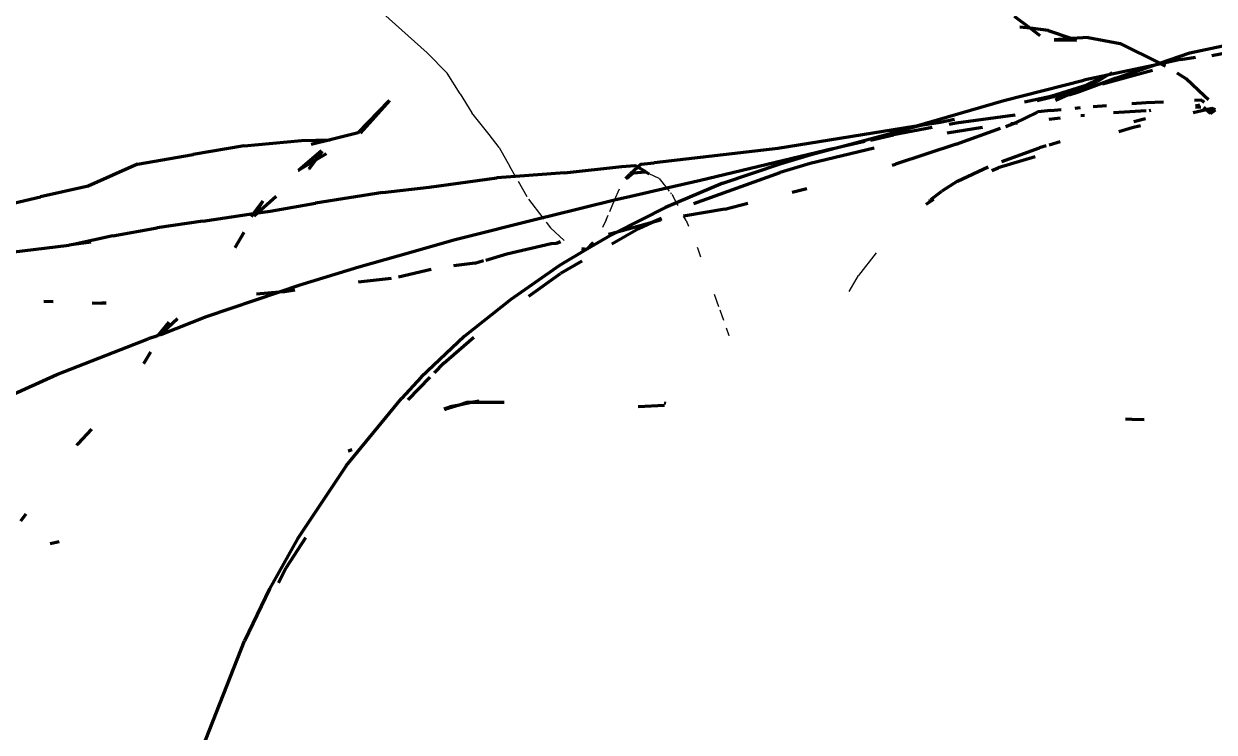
# Model space of a CAD drawing. Header units: millimetres. Extents: x 4307 to 31003, y 2809 to 20009.
# Drawn here: x 7259.7 to 7360, y 7163.8 to 7223.5 of the extents above; entities that cross this region are included whole.
import ezdxf

# ---------------------------------------------------------------- set-up
doc = ezdxf.new("R2010")
doc.units = ezdxf.units.MM
doc.layers.add('ProfileEdges', color=7, linetype='Continuous')

msp = doc.modelspace()

# ---------------------------------------------------------------- linework, layer by layer
for p, q in [((7289.44, 7224.91), (7293.69, 7221.07)), ((7295.38, 7219.37), (7293.69, 7221.07)), ((7296.48, 7217.63), (7295.38, 7219.37)), ((7296.48, 7217.63), (7297.48, 7216.02)), ((7298.94, 7214.19), (7297.48, 7216.02)), ((7299.77, 7213.08), (7298.94, 7214.19)), ((7299.77, 7213.08), (7300.66, 7211.49)), ((7301.15, 7210.65), (7300.66, 7211.49)), ((7301.2, 7210.56), (7301.15, 7210.65)), ((7313.26, 7210.47), (7312.41, 7210.88)), ((7313.26, 7210.47), (7313.9, 7209.66)), ((7302.14, 7208.92), (7301.39, 7210.22)), ((7309.5, 7208.64), (7309.92, 7209.61)), ((7313.9, 7209.66), (7314.09, 7209.42)), ((7302.25, 7208.74), (7303.46, 7207.15)), ((7309.1, 7207.7), (7309.5, 7208.64)), ((7314.2, 7209.29), (7314.28, 7209.18)), ((7314.33, 7209.12), (7314.42, 7209)), ((7314.73, 7208.43), (7314.42, 7209)), ((7314.86, 7208.19), (7314.77, 7208.35)), ((7308.79, 7206.98), (7308.96, 7207.39)), ((7303.46, 7207.15), (7303.54, 7207.04)), ((7303.72, 7206.8), (7304.09, 7206.31)), ((7308.79, 7206.98), (7308.49, 7206.34)), ((7315.53, 7206.92), (7315.32, 7207.31)), ((7315.53, 7206.92), (7315.72, 7206.46)), ((7304.09, 7206.31), (7305.24, 7205.25)), ((7316.45, 7204.69), (7316.51, 7204.55)), ((7316.51, 7204.55), (7316.75, 7203.88)), ((7331.55, 7204.2), (7330.06, 7202.28)), ((7329.26, 7200.94), (7330.06, 7202.28)), ((7317.88, 7200.72), (7318.26, 7199.68)), ((7318.36, 7199.4), (7318.67, 7198.53)), ((7318.91, 7197.87), (7319.1, 7197.32)), ((7319.1, 7197.32), (7319.14, 7197.2))]:
    msp.add_line(p, q)
at = {"layer": 'ProfileEdges', "lineweight": 211}
for p, q in [((7344.53, 7223.15), (7343.2, 7224.13)), ((7344.53, 7223.15), (7343.64, 7223.25)), ((7345.37, 7222.52), (7344.53, 7223.15)), ((7346.05, 7222.97), (7344.53, 7223.15)), ((7346.05, 7222.97), (7348.03, 7222.28)), ((7348.03, 7222.28), (7346.55, 7222.17)), ((7346.55, 7222.17), (7348.42, 7222.14)), ((7349.4, 7222.37), (7348.03, 7222.28)), ((7348.03, 7222.28), (7348.42, 7222.14)), ((7349.4, 7222.37), (7352.1, 7221.87)), ((7352.1, 7221.87), (7355.44, 7220.2)), ((7357.97, 7221.07), (7363.63, 7222.28)), ((7362.94, 7221.43), (7359.83, 7220.81)), ((7355.44, 7220.2), (7357.97, 7221.07)), ((7357.18, 7220.5), (7355.54, 7220.15)), ((7357.18, 7220.5), (7358.46, 7220.71)), ((7350.63, 7218.46), (7354.82, 7219.6)), ((7354.89, 7220.02), (7351.14, 7219.22)), ((7351.43, 7219.39), (7351.14, 7219.22)), ((7351.75, 7218.94), (7354.89, 7220.02)), ((7354.89, 7220.02), (7355.44, 7220.2)), ((7355.54, 7220.15), (7354.89, 7220.02)), ((7355.44, 7220.2), (7355.54, 7220.15)), ((7355.54, 7220.15), (7355.94, 7219.95)), ((7342.31, 7217.06), (7349.06, 7218.78)), ((7346.27, 7217.41), (7349.4, 7218.4)), ((7349.4, 7218.4), (7348.22, 7217.84)), ((7348.49, 7217.89), (7349.91, 7218.53)), ((7351.75, 7218.94), (7348.64, 7217.79)), ((7349.91, 7218.53), (7348.92, 7217.99)), ((7351.05, 7219.2), (7349.06, 7218.78)), ((7351.05, 7219.2), (7349.4, 7218.4)), ((7349.4, 7218.4), (7349.91, 7218.53)), ((7349.91, 7218.53), (7350.06, 7218.62)), ((7350.06, 7218.62), (7350.21, 7218.66)), ((7351.05, 7219.2), (7350.21, 7218.66)), ((7351.14, 7219.22), (7351.05, 7219.2)), ((7357.68, 7218.87), (7356.92, 7219.36)), ((7359.23, 7217.42), (7357.68, 7218.87)), ((7344.05, 7216.93), (7346.27, 7217.41)), ((7345.1, 7217.04), (7348.13, 7217.79)), ((7345.1, 7217.04), (7346.27, 7217.41)), ((7346.27, 7217.41), (7348.13, 7217.79)), ((7346.65, 7217.07), (7348.42, 7217.86)), ((7348.13, 7217.79), (7346.65, 7217.07)), ((7348.56, 7217.76), (7347.78, 7217.49)), ((7348.13, 7217.79), (7348.22, 7217.84)), ((7348.22, 7217.84), (7348.42, 7217.86)), ((7348.42, 7217.86), (7348.49, 7217.89)), ((7348.49, 7217.89), (7348.92, 7217.99)), ((7348.64, 7217.79), (7348.56, 7217.76)), ((7348.92, 7217.99), (7348.64, 7217.79)), ((7359.55, 7217.11), (7359.23, 7217.42)), ((7287.89, 7214.34), (7290.52, 7217.05)), ((7290.52, 7217.05), (7288.07, 7214.3)), ((7334.74, 7214.86), (7342.31, 7217.06)), ((7348.32, 7216.41), (7348.77, 7216.45)), ((7350.96, 7216.61), (7349.82, 7216.53)), ((7354.31, 7216.86), (7353.09, 7216.77)), ((7355.76, 7216.92), (7354.31, 7216.86)), ((7358.99, 7217.07), (7358.37, 7217.04)), ((7358.91, 7216.48), (7358.46, 7216.45)), ((7358.47, 7216.61), (7358.82, 7216.7)), ((7358.99, 7217.07), (7359.19, 7216.9)), ((7359.36, 7216.28), (7359.17, 7216.46)), ((7359.83, 7216.39), (7359.36, 7216.28)), ((7359.83, 7216.39), (7359.71, 7215.96)), ((7360.14, 7216.26), (7359.83, 7216.39)), ((7338.14, 7215.46), (7336.93, 7215.21)), ((7343.27, 7215.81), (7338.28, 7215.14)), ((7345.08, 7216.05), (7343.22, 7215.14)), ((7345.17, 7216.09), (7345.08, 7216.05)), ((7346.26, 7216.21), (7345.17, 7216.09)), ((7346.12, 7215.48), (7347.09, 7215.59)), ((7346.26, 7216.21), (7347.15, 7216.29)), ((7348.78, 7215.78), (7349.09, 7215.82)), ((7354.3, 7216.18), (7351.54, 7216)), ((7353.25, 7215.29), (7354.23, 7215.54)), ((7354.68, 7216.2), (7354.55, 7216.19)), ((7359.36, 7216.28), (7358.26, 7216.01)), ((7359.71, 7215.96), (7359.36, 7216.28)), ((7359.71, 7215.96), (7360.14, 7216.26)), ((7334.74, 7214.86), (7323.26, 7213.01)), ((7335.19, 7214.93), (7332.72, 7214.27)), ((7332.72, 7214.27), (7334.74, 7214.86)), ((7336.26, 7214.77), (7333.01, 7214.17)), ((7335.19, 7214.93), (7334.74, 7214.86)), ((7335.28, 7214.95), (7335.19, 7214.93)), ((7336.77, 7215.18), (7335.28, 7214.95)), ((7336.93, 7215.21), (7336.77, 7215.18)), ((7340.5, 7214.78), (7337.54, 7214.3)), ((7338.28, 7215.14), (7337.7, 7215.03)), ((7338.3, 7213.38), (7342.01, 7214.71)), ((7342.48, 7214.87), (7343.2, 7215.13)), ((7342.9, 7215.1), (7343.2, 7215.13)), ((7343.22, 7215.14), (7343.2, 7215.13)), ((7343.22, 7215.14), (7343.45, 7215.17)), ((7353.12, 7214.75), (7352, 7214.42)), ((7353.81, 7214.92), (7353.12, 7214.75)), ((7278.28, 7213.23), (7283.1, 7213.69)), ((7283.1, 7213.69), (7285.53, 7213.75)), ((7285.53, 7213.75), (7283.94, 7213.35)), ((7287.89, 7214.34), (7285.53, 7213.75)), ((7328.61, 7213.17), (7332.72, 7214.27)), ((7328.61, 7213.17), (7330.6, 7213.61)), ((7331.07, 7213.72), (7333.01, 7214.17)), ((7338.3, 7213.38), (7333.17, 7211.68)), ((7347.04, 7213.57), (7346.13, 7213.3)), ((7269.3, 7211.67), (7273.99, 7212.49)), ((7278.28, 7213.23), (7273.99, 7212.49)), ((7282.87, 7211.19), (7284.8, 7212.84)), ((7284.33, 7212.06), (7284.88, 7212.79)), ((7284.33, 7212.06), (7285.22, 7212.59)), ((7323.26, 7213.01), (7312.83, 7211.81)), ((7327.87, 7212.98), (7316.75, 7210.31)), ((7323.54, 7211.75), (7326.08, 7212.5)), ((7331.38, 7213.04), (7325.99, 7211.73)), ((7326.08, 7212.5), (7327.87, 7212.98)), ((7327.87, 7212.98), (7327.95, 7213)), ((7327.95, 7213), (7328.61, 7213.17)), ((7342.14, 7211.9), (7345.32, 7213.06)), ((7345.88, 7213.22), (7345.32, 7213.06)), ((7269.3, 7211.67), (7265.13, 7209.83)), ((7282.87, 7211.19), (7284.33, 7212.06)), ((7283.76, 7211.3), (7284.33, 7212.06)), ((7305.29, 7210.96), (7310.11, 7211.5)), ((7310.11, 7211.5), (7311.21, 7211.58)), ((7311.47, 7211.42), (7310.82, 7210.85)), ((7311.47, 7211.42), (7311.21, 7211.58)), ((7311.75, 7211.67), (7311.47, 7211.42)), ((7312.12, 7211.04), (7311.47, 7211.42)), ((7311.75, 7211.67), (7312.83, 7211.81)), ((7318.62, 7210.08), (7323.54, 7211.75)), ((7325.99, 7211.73), (7323.46, 7210.99)), ((7332.9, 7211.6), (7333.17, 7211.68)), ((7338.4, 7210.24), (7340.98, 7211.46)), ((7341.29, 7211.14), (7341.84, 7211.38)), ((7344.95, 7212.31), (7341.84, 7211.38)), ((7282.82, 7211.19), (7282.87, 7211.19)), ((7283.76, 7211.3), (7283.73, 7211.28)), ((7293.88, 7209.73), (7299.58, 7210.53)), ((7301.15, 7210.65), (7299.58, 7210.53)), ((7305.29, 7210.96), (7301.15, 7210.65)), ((7310.46, 7210.48), (7310.82, 7210.85)), ((7310.54, 7210.5), (7311.06, 7210.94)), ((7311.06, 7210.94), (7312.12, 7211.04)), ((7312.12, 7211.04), (7312.22, 7210.99)), ((7312.22, 7210.99), (7312.41, 7210.88)), ((7316.19, 7208.38), (7323.46, 7210.99)), ((7265.13, 7209.83), (7261.12, 7208.93)), ((7289.98, 7209.29), (7293.88, 7209.73)), ((7313.9, 7209.66), (7310.87, 7208.97)), ((7316.75, 7210.31), (7313.9, 7209.66)), ((7318.62, 7210.08), (7314.73, 7208.43)), ((7324.47, 7209.33), (7325.69, 7209.63)), ((7336.16, 7208.7), (7337.07, 7209.42)), ((7338.4, 7210.24), (7337.07, 7209.42)), ((7258.83, 7208.39), (7261.12, 7208.93)), ((7279.06, 7207.52), (7279.84, 7208.57)), ((7279.84, 7208.57), (7279.23, 7207.54)), ((7280.98, 7208.96), (7279.44, 7207.57)), ((7280.48, 7207.73), (7284.3, 7208.39)), ((7289.98, 7209.29), (7284.3, 7208.39)), ((7309.5, 7208.64), (7304.04, 7207.29)), ((7310.87, 7208.97), (7309.5, 7208.64)), ((7314.73, 7208.43), (7313.8, 7208.04)), ((7318.8, 7207.9), (7320.73, 7208.39)), ((7336.39, 7208.71), (7335.72, 7208.27)), ((7336.01, 7208.59), (7336.1, 7208.66)), ((7274.8, 7206.87), (7279.06, 7207.52)), ((7278.89, 7207.28), (7279.06, 7207.52)), ((7279.06, 7207.52), (7279.23, 7207.54)), ((7279.23, 7207.54), (7279.07, 7207.29)), ((7279.44, 7207.57), (7279.12, 7207.29)), ((7279.23, 7207.54), (7279.44, 7207.57)), ((7279.44, 7207.57), (7280.48, 7207.73)), ((7309.63, 7205.92), (7313.8, 7208.04)), ((7318.8, 7207.9), (7315.32, 7207.31)), ((7274.8, 7206.87), (7270.96, 7206.32)), ((7303.46, 7207.15), (7295.96, 7205.26)), ((7304.04, 7207.29), (7303.46, 7207.15)), ((7312.67, 7206.75), (7309.63, 7205.92)), ((7312.67, 7206.75), (7311.51, 7206.22)), ((7313.44, 7207.11), (7312.67, 7206.75)), ((7313.38, 7206.95), (7312.67, 7206.75)), ((7313.39, 7206.98), (7313.36, 7206.97)), ((7267.2, 7205.65), (7263.89, 7204.92)), ((7267.2, 7205.65), (7270.96, 7206.32)), ((7278.25, 7205.91), (7277.5, 7204.64)), ((7309.23, 7205.72), (7307.16, 7204.51)), ((7309.63, 7205.92), (7309, 7205.75)), ((7309.23, 7205.72), (7309.63, 7205.92)), ((7311.51, 7206.22), (7309.27, 7204.94)), ((7257.74, 7204.14), (7263.53, 7204.84)), ((7263.89, 7204.92), (7263.53, 7204.84)), ((7265.35, 7205.11), (7263.89, 7204.92)), ((7295.96, 7205.26), (7292.33, 7204.23)), ((7300.41, 7204.11), (7304.14, 7205)), ((7304.14, 7205), (7304.59, 7205.03)), ((7304.59, 7205.03), (7304.93, 7205.15)), ((7307.16, 7204.51), (7304.87, 7203.13)), ((7306.72, 7204.56), (7307.16, 7204.51)), ((7307.69, 7205.07), (7307.16, 7204.51)), ((7292.33, 7204.23), (7287.95, 7203)), ((7297.72, 7203.33), (7295.93, 7203.12)), ((7297.72, 7203.33), (7298.46, 7203.55)), ((7298.64, 7203.6), (7300.41, 7204.11)), ((7306.75, 7203.5), (7304.94, 7202.47)), ((7287.95, 7203), (7282.89, 7201.45)), ((7294.03, 7202.79), (7291.28, 7202.16)), ((7304.87, 7203.13), (7300.75, 7200.28)), ((7302.27, 7200.56), (7304.94, 7202.47)), ((7282.89, 7201.45), (7281.22, 7200.88)), ((7287.93, 7201.77), (7290.69, 7202.07)), ((7281.22, 7200.88), (7275.08, 7198.82)), ((7281.22, 7200.88), (7279.31, 7200.73)), ((7281.67, 7200.92), (7281.22, 7200.88)), ((7282.56, 7201.06), (7281.67, 7200.92)), ((7261.41, 7200.12), (7262.18, 7200.09)), ((7265.47, 7199.98), (7266.29, 7199.96)), ((7266.64, 7199.95), (7266.29, 7199.96)), ((7300.75, 7200.28), (7296.81, 7197.14)), ((7271.94, 7198.35), (7271.03, 7197.27)), ((7275.08, 7198.82), (7271.32, 7197.32)), ((7271.43, 7197.51), (7272.65, 7198.68)), ((7271.43, 7197.51), (7271.94, 7198.35)), ((7271.2, 7197.28), (7271.28, 7197.37)), ((7271.32, 7197.32), (7271.2, 7197.28)), ((7271.28, 7197.37), (7271.36, 7197.4)), ((7271.32, 7197.32), (7271.36, 7197.4)), ((7271.36, 7197.4), (7271.43, 7197.51)), ((7262.48, 7193.93), (7270.19, 7196.95)), ((7270.98, 7197.21), (7270.19, 7196.95)), ((7271.03, 7197.27), (7270.98, 7197.21)), ((7271.2, 7197.28), (7271.03, 7197.27)), ((7296.81, 7197.14), (7293.21, 7193.73)), ((7295.11, 7194.91), (7297.63, 7197.08)), ((7269.82, 7194.87), (7270.42, 7195.85)), ((7294.32, 7194.09), (7295.11, 7194.91)), ((7255.03, 7190.58), (7262.48, 7193.93)), ((7293.21, 7193.73), (7291.55, 7191.93)), ((7292.09, 7191.8), (7293.96, 7193.72)), ((7286.87, 7186.24), (7291.55, 7191.93)), ((7296.4, 7191.37), (7295.28, 7191.01)), ((7296.4, 7191.37), (7295.65, 7191.22)), ((7297.05, 7191.57), (7296.4, 7191.37)), ((7297.43, 7191.57), (7296.4, 7191.37)), ((7297.05, 7191.57), (7298.08, 7191.7)), ((7297.43, 7191.57), (7297.05, 7191.57)), ((7298.08, 7191.7), (7297.43, 7191.57)), ((7300.2, 7191.58), (7297.43, 7191.57)), ((7311.5, 7191.23), (7313.7, 7191.37)), ((7313.82, 7191.51), (7313.67, 7191.52)), ((7295.15, 7191.05), (7295.65, 7191.22)), ((7295.23, 7191.02), (7295.28, 7191.01)), ((7295.28, 7191.01), (7295.65, 7191.22)), ((7265.41, 7189.33), (7264.25, 7188.09)), ((7353.1, 7190.16), (7352.57, 7190.17)), ((7354.14, 7190.11), (7353.1, 7190.16)), ((7264.25, 7188.09), (7264.16, 7187.96)), ((7287.05, 7187.5), (7287.16, 7187.54)), ((7287.16, 7187.54), (7287.39, 7187.63)), ((7286.87, 7186.24), (7282.77, 7180.09)), ((7259.88, 7182.15), (7259.42, 7181.58)), ((7261.92, 7179.69), (7262.68, 7179.87)), ((7282.77, 7180.09), (7280.42, 7175.87)), ((7283.44, 7180.16), (7281.79, 7177.61)), ((7281.17, 7176.38), (7281.79, 7177.61)), ((7280.42, 7175.87), (7278.3, 7171.47)), ((7274.76, 7162.45), (7278.3, 7171.47))]:
    msp.add_line(p, q, dxfattribs=at)

doc.saveas('drawing.dxf')
